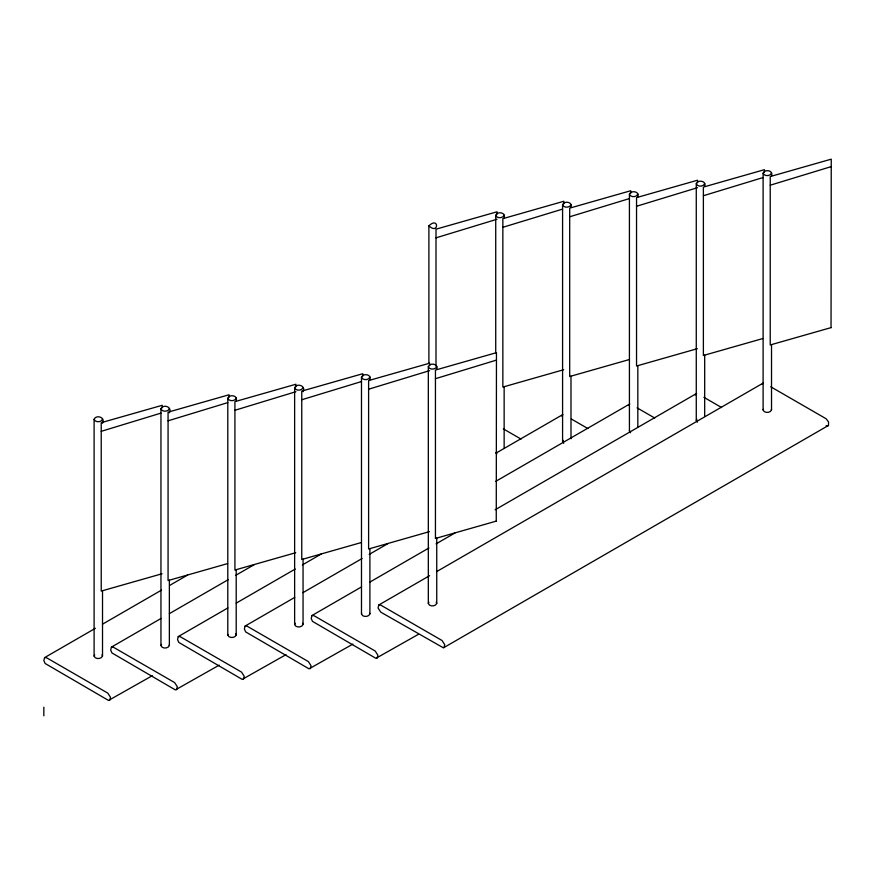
<?xml version="1.0" encoding="UTF-8"?>
<svg xmlns="http://www.w3.org/2000/svg" width="875" height="875" viewBox="0 0 875 875"><rect width="100%" height="100%" fill="white"/><g stroke="black" fill="none" stroke-linecap="round" stroke-linejoin="round"><path stroke-width="1.31" d="M496.256 521.128L496.464 352.658L435.444 370.059L435.444 538.464L496.464 521.062M831.042 327.633L831.25 159.163L770.23 176.553L770.23 344.958L831.25 327.567M102.517 590.691L102.517 656.02C101.5 659.28 95.058 659.509 94.106 656.119L94.106 419.3C96.13 414.378 105.766 417.178 102.517 423.281M102.517 419.202C101.5 422.461 95.058 422.691 94.106 419.3M94.106 656.119L94.719 654.905M169.367 580.158L169.367 645.487C168.35 648.758 161.897 648.988 160.956 645.597L160.956 408.778C162.969 403.856 172.605 406.656 169.367 412.759M169.367 408.669C168.35 411.939 161.897 412.169 160.956 408.778M160.956 645.597L161.558 644.372M236.206 569.636L236.206 634.966C235.189 638.225 228.747 638.455 227.795 635.064L227.795 398.245C229.294 393.936 238.416 395.391 236.206 400.87M236.206 398.147C235.189 401.406 228.747 401.636 227.795 398.245M227.795 635.064L227.959 634.441M303.056 559.114L303.056 624.444C302.028 627.703 295.586 627.933 294.634 624.542L294.634 387.723C296.658 382.802 306.294 385.602 303.056 391.705M303.056 387.625C302.028 390.884 295.586 391.114 294.634 387.723M294.634 624.542L295.247 623.317M369.895 548.581L369.895 613.911C368.878 617.181 362.436 617.411 361.484 614.02L361.484 377.202C362.983 372.881 372.105 374.336 369.895 379.816M369.895 377.092C368.878 380.363 362.436 380.581 361.484 377.202M428.892 225.805C439.272 216.016 438.878 235.353 428.892 225.805L428.892 363.267M361.484 614.02L361.648 613.386M436.745 538.059L436.745 603.389C435.717 606.648 429.275 606.878 428.323 603.487L428.323 366.669C429.822 362.348 438.955 363.803 436.745 369.294M436.745 366.57C435.717 369.83 429.275 370.059 428.323 366.669M495.731 352.745L495.731 215.283C497.23 210.963 506.362 212.417 504.142 217.897M504.142 215.173C503.125 218.444 496.683 218.662 495.731 215.283M428.323 603.487L428.936 602.273M563.741 443.275L562.581 441.569L562.581 204.75C564.069 200.43 573.202 201.884 570.992 207.375M570.992 204.652C569.975 207.911 563.522 208.141 562.581 204.75M562.581 441.569L563.183 440.355M630.591 432.753L629.42 431.047L629.42 194.228C630.919 189.908 640.041 191.363 637.831 196.842M637.831 194.119C636.814 197.389 630.372 197.619 629.42 194.228M629.42 431.047L629.584 430.412M697.43 422.22L696.27 420.525L696.27 183.695C697.758 179.386 706.891 180.841 704.681 186.32M704.681 183.597C703.664 186.856 697.211 187.086 696.27 183.695M696.27 420.525L696.872 419.3M771.52 344.564L771.52 409.894C770.503 413.153 764.061 413.383 763.109 409.992L763.109 173.173C764.608 168.853 773.73 170.308 771.52 175.787M771.52 173.075C770.503 176.334 764.061 176.564 763.109 173.173M763.109 409.992L763.273 409.369M561.619 415.997L562.909 414.619M628.458 405.475L629.759 404.086M695.308 394.942L696.598 393.564M762.147 384.42L763.448 383.042M95.386 628.305L44.57 657.639L43.848 660.614L45.139 663.491L108.533 700.438L152.327 675.686M161.044 618.461L111.409 647.117L110.688 650.092L111.989 652.969L175.372 689.916L219.166 665.164M109.78 700.252L110.502 697.277L107.811 693.131L46.539 657.748L44.57 657.639M227.894 607.928L178.259 636.584L177.537 639.559L178.828 642.447L242.222 679.394L286.016 654.642M176.619 689.73L177.341 686.755L174.65 682.598L113.378 647.227L111.409 647.117M294.733 597.406L245.098 626.062L244.377 629.038L245.678 631.914L309.061 668.861L352.855 644.109M243.469 679.197L244.191 676.233L241.5 672.077L180.228 636.694L178.259 636.584M361.583 586.884L311.948 615.541L311.227 618.516L312.517 621.392L375.911 658.339L418.523 634.266M310.308 668.675L311.03 665.7L308.339 661.555L247.067 626.172L245.098 626.062M429.603 575.673L378.787 605.008L378.066 607.983L380.756 612.139L443.428 647.85L828.527 425.403L828.527 421.892L826.109 418.753L770.733 386.772M377.158 658.153L377.88 655.178L375.189 651.022L313.917 615.65L311.948 615.541M443.997 647.62L444.719 644.656L442.028 640.5L380.756 605.117L378.787 605.008M102.473 624.203L161.569 590.089M169.838 585.32L187.567 575.083M169.312 613.681L228.408 579.567M235.495 575.477L254.406 564.561M236.162 603.159L295.247 569.045M302.345 564.944L321.256 554.028M496.158 453.053L562.341 414.837M303.002 592.627L362.097 558.512M369.184 554.422L388.095 543.506M495.644 481.414L629.18 404.316M369.852 582.105L428.936 547.991M436.034 543.9L454.945 532.984M495.119 509.786L696.03 393.794M436.691 571.583L762.869 383.261M828.078 425.873L826.109 425.764M436.002 237.836L497.033 219.242M502.852 227.303L562.57 209.114M569.691 216.781L629.42 198.592M636.541 206.259L697.561 187.666M703.38 195.727L763.109 177.537M770.23 185.205L831.25 166.611M101.227 431.331L160.945 413.131M168.066 420.809L227.795 402.609M234.916 410.277L295.936 391.694M301.755 399.755L361.484 381.555M368.605 389.222L429.625 370.639M435.444 378.7L496.464 360.106M563.664 369.731L502.852 387.067L502.852 218.662L563.872 201.261L563.872 203.755M629.212 359.57L569.691 376.534L569.691 208.13L630.722 190.739L630.722 193.222M697.353 348.677L636.541 366.012L636.541 197.608L697.561 180.217L697.561 182.7M762.902 338.527L703.38 355.491L703.38 187.086L764.411 169.684L764.411 172.167M162.039 573.759L101.227 591.084L101.227 422.68L162.247 405.289L162.247 407.772M227.588 563.598L168.066 580.562L168.066 412.158L229.086 394.767L229.086 397.25M295.717 552.705L234.916 570.041L234.916 401.636L295.936 384.234L295.936 386.717M361.277 542.544L301.755 559.508L301.755 391.103L362.775 373.713L362.775 376.195M429.406 531.65L368.605 548.986L368.605 380.581L429.625 363.191L429.625 365.673M703.883 397.305L721.558 407.509M637.044 407.827L654.719 418.031M571.375 419.038L587.869 428.553M503.355 428.881L521.03 439.086M496.902 453.797L495.852 452.725M436.22 602.175L436.745 603.389M302.531 623.23L303.056 624.444M235.692 633.763L236.206 634.966M102.003 654.806L102.517 656.02M771.4 409.259L771.52 409.894M369.775 613.288L369.895 613.911M169.247 644.864L169.367 645.487M704.681 355.086L704.681 416.336M637.831 365.608L637.831 426.858M570.992 376.141L570.992 438.747M504.142 386.662L504.142 447.912M497.033 214.277L497.033 211.794L436.002 229.184L436.002 366.188M43.837 707.197L43.837 715.837"/></g></svg>
